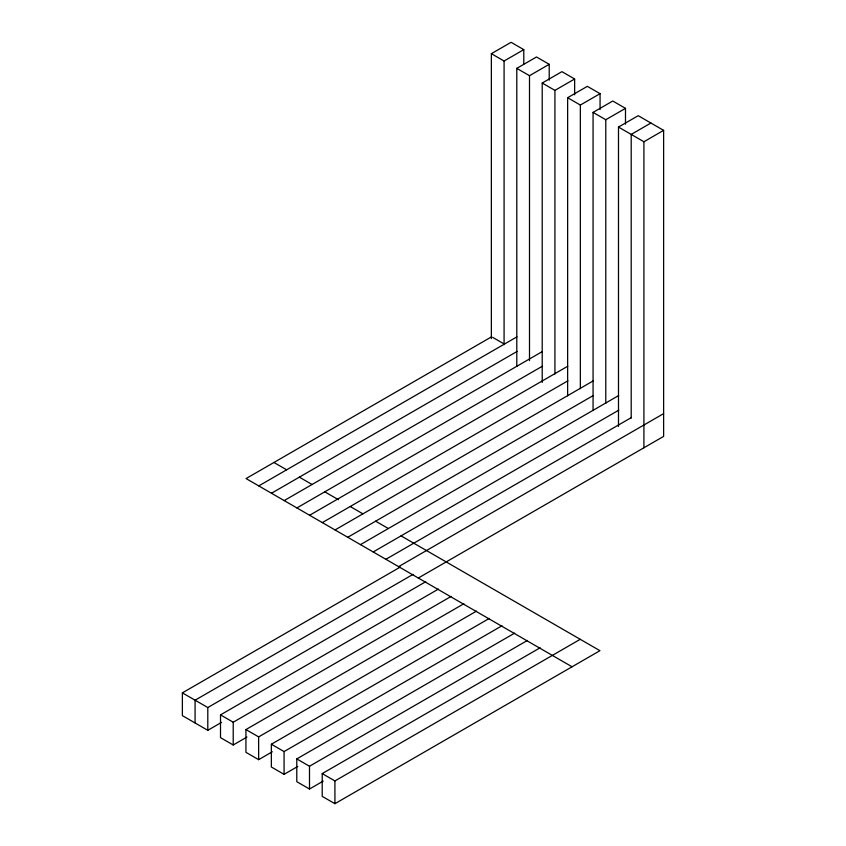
<?xml version="1.0" encoding="UTF-8"?>
<svg xmlns="http://www.w3.org/2000/svg" width="846" height="846" viewBox="0 0 846 846"><rect width="100%" height="100%" fill="white"/><g stroke="black" fill="none" stroke-linecap="round" stroke-linejoin="round"><path stroke-width="1.27" d="M491.367 338.601L491.367 53.679L511.079 42.3L523.79 49.639L523.79 64.148M491.367 53.679L504.079 61.018L523.79 49.639M516.79 366.466L516.79 68.357L536.501 56.978L549.213 64.317L549.213 80.148M516.79 68.357L529.501 75.696L549.213 64.317M542.212 382.466L542.212 83.035L561.924 71.656L574.646 78.995L574.646 94.826M542.212 83.035L554.923 90.374L574.646 78.995M567.634 395.822L567.634 97.713L587.357 86.334L600.068 93.673L600.068 109.504M567.634 97.713L580.345 105.052L600.068 93.673M593.067 410.5L593.067 112.391L612.779 101.012L625.49 108.351L625.49 124.182M593.067 112.391L605.778 119.73L625.49 108.351M618.489 426.5L618.489 127.069L638.201 115.691L663.624 130.369L663.624 436.399L418.315 578.019M650.912 123.03L631.201 134.408L631.201 418.009M618.489 127.069L643.912 141.747L663.624 130.369M491.663 336.771L246.059 478.572L572.065 666.785M258.77 485.911L516.938 336.856M271.481 493.25L517.086 351.45M284.193 500.589L542.36 351.534M296.904 507.928L542.508 366.128M309.615 515.267L567.782 366.212M322.326 522.606L567.93 380.806M335.037 529.945L593.215 380.89M347.759 537.284L593.353 395.484M360.47 544.623L618.638 395.568M373.181 551.962L618.786 410.162M385.892 559.301L631.497 417.501M398.603 566.64L663.624 413.631M221.504 722.389L207.799 730.31L182.376 715.631L182.376 692.863L400.295 567.053M413.017 574.392L195.088 700.202L195.088 722.97M182.376 692.863L207.799 707.542L425.728 581.731M246.926 737.067L233.221 744.988L220.51 737.649L220.51 714.881L438.44 589.07M220.51 714.881L233.221 722.22L451.151 596.409M272.359 751.756L258.643 759.666L245.932 752.327L245.932 729.559L463.862 603.748M245.932 729.559L258.643 736.898L476.573 611.087M297.781 766.434L284.076 774.344L271.355 767.005L271.355 744.237L489.284 618.426M271.355 744.237L284.076 751.576L501.995 625.765M323.204 781.112L309.499 789.022L296.787 781.683L296.787 758.915L514.706 633.104M296.787 758.915L309.499 766.254L527.418 640.443M401.057 535.867L599.941 650.69L334.921 803.7L322.21 796.361L322.21 773.593L540.129 647.782M322.21 773.593L334.921 780.932L580.229 639.312M492.721 337.385L503.317 343.497M273.935 462.476L286.646 469.816M299.368 477.155L312.079 484.494M324.79 491.833L338.485 499.732M350.212 506.511L362.923 513.85M375.635 521.189L388.346 528.528M643.912 141.747L643.912 447.777M605.778 119.73L605.778 403.331M580.345 105.052L580.345 388.652M554.923 90.374L554.923 373.974M529.501 75.696L529.501 360.618M504.079 61.018L504.079 344.618M334.921 780.932L334.921 803.7M309.499 766.254L309.499 789.022M284.076 751.576L284.076 774.344M258.643 736.898L258.643 759.666M233.221 722.22L233.221 744.988M207.799 707.542L207.799 730.31"/></g></svg>
